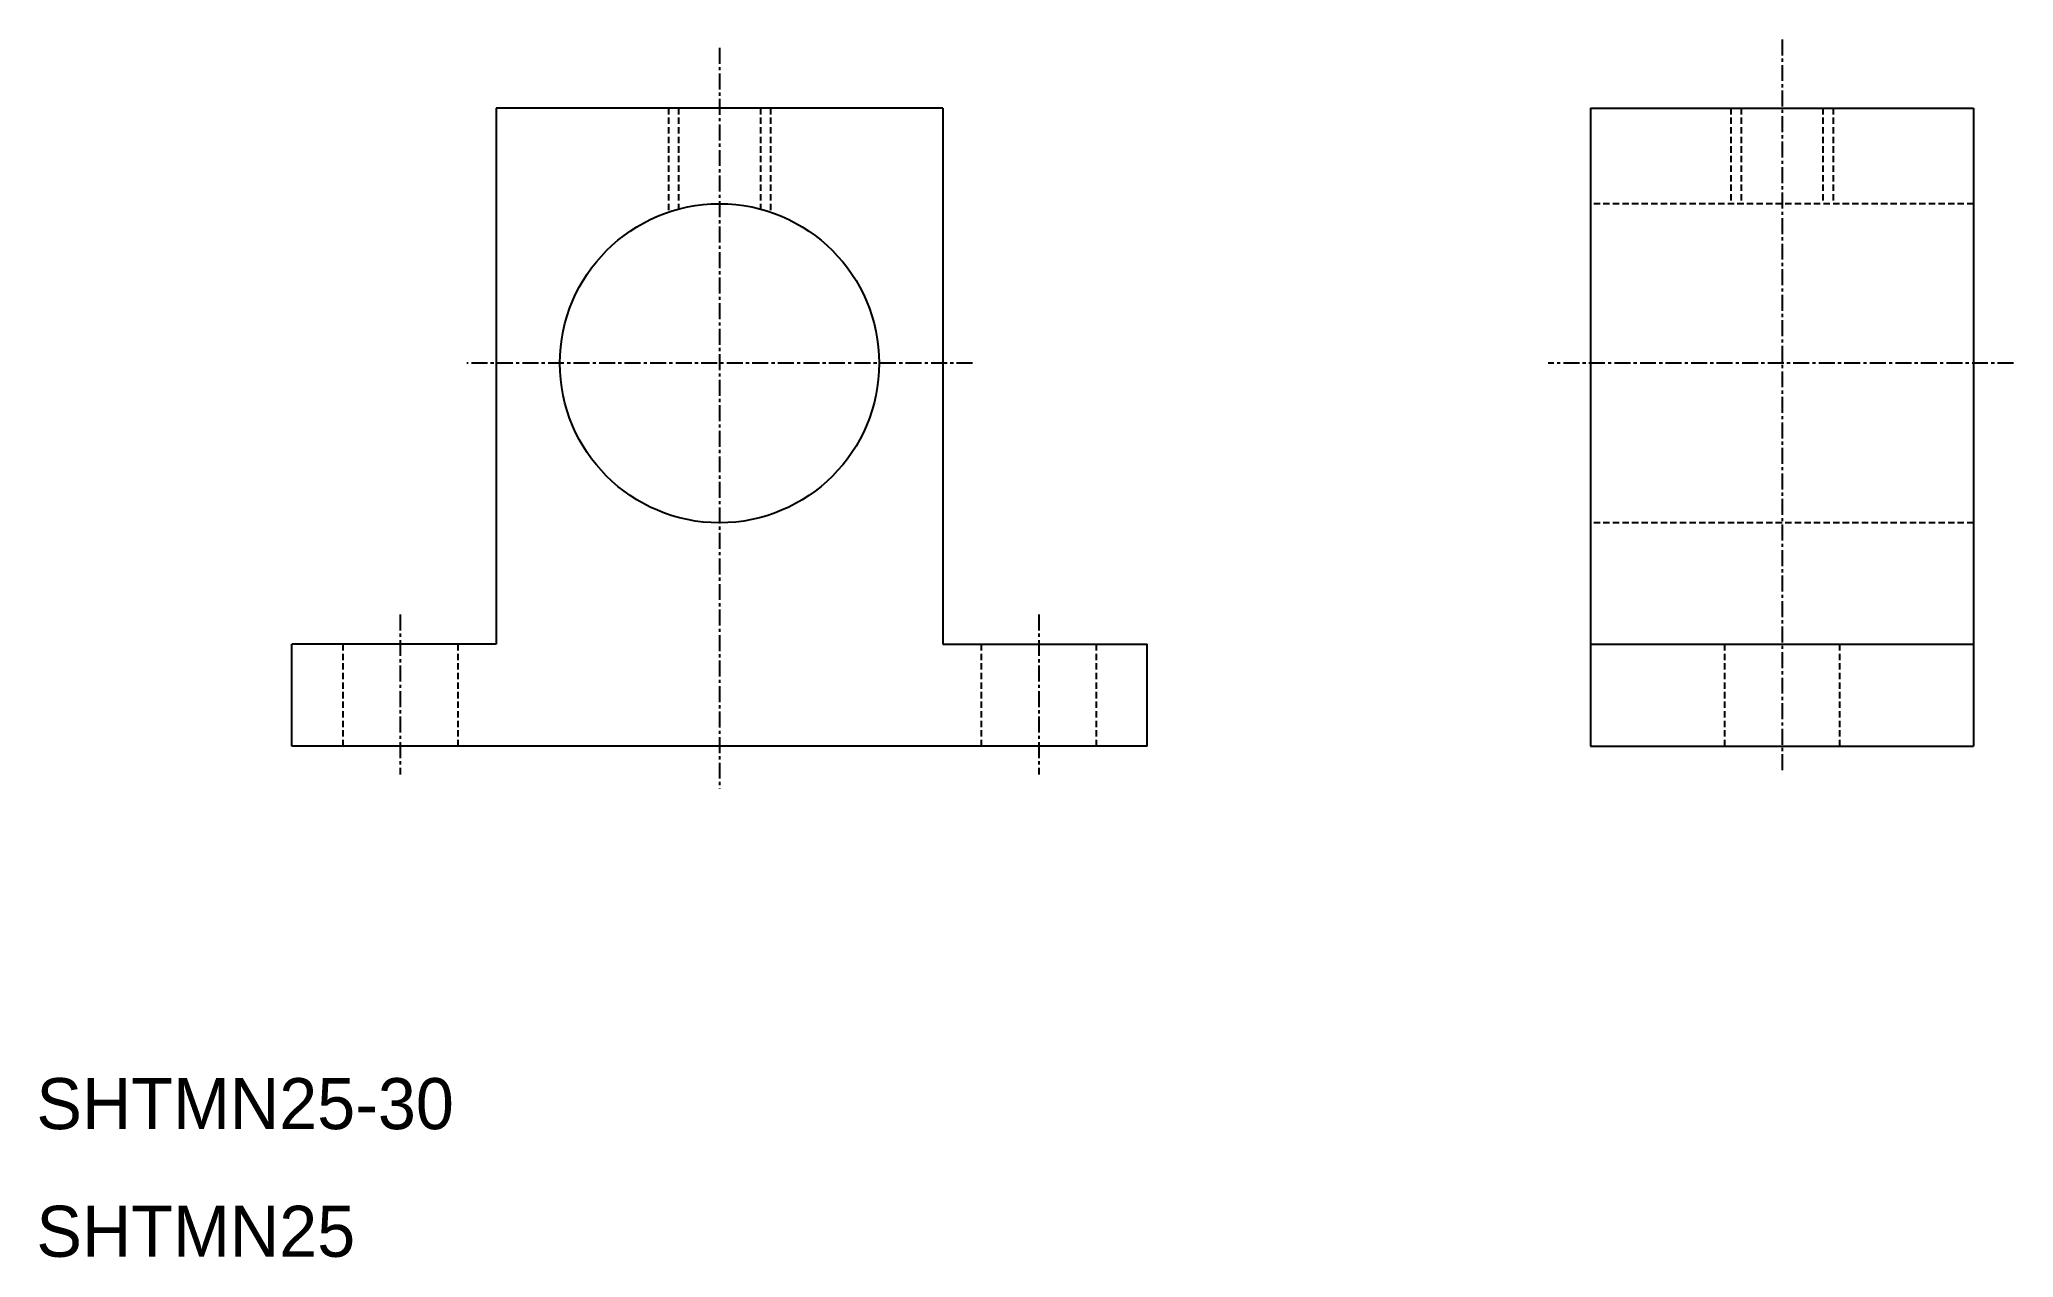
# Model space of a CAD drawing. Extents: x 10 to 165, y 10 to 105.
import ezdxf

# ---------------------------------------------------------------- set-up
doc = ezdxf.new("R2010")
doc.units = 0
doc.linetypes.add('CENTER', pattern=[2, 1.25, -0.25, 0.25, -0.25])
doc.linetypes.add('DASHED', pattern=[0.75, 0.5, -0.25])
doc.layers.get('0').update_dxf_attribs({"linetype": 'CONTINUOUS'})
doc.layers.add('CENTER', color=1, linetype='CENTER')

msp = doc.modelspace()

# ---------------------------------------------------------------- linework, layer by layer
at = {"color": 7, "linetype": 'CONTINUOUS'}
for p, q in [((81, 100), (46, 100)), ((46, 100), (46, 58)), ((81, 100), (81, 58)), ((131.71, 100), (131.71, 50)), ((131.71, 100), (161.71, 100)), ((161.71, 100), (161.71, 50)), ((46, 58), (30, 58)), ((30, 50), (30, 58)), ((81, 58), (97, 58)), ((97, 50), (97, 58)), ((131.71, 58), (161.71, 58)), ((97, 50), (30, 50)), ((63.5, 50), (63.5, 50)), ((80.25, 50), (80.25, 50)), ((131.71, 50), (161.71, 50))]:
    msp.add_line(p, q, dxfattribs=at)
at = {"color": 3, "linetype": 'DASHED'}
for p, q in [((59.5, 100), (59.5, 91.84)), ((60.3, 100), (60.3, 92.03)), ((66.7, 100), (66.7, 92.03)), ((67.5, 100), (67.5, 91.84)), ((142.71, 100), (142.71, 92.5)), ((143.51, 100), (143.51, 92.5)), ((149.91, 100), (149.91, 92.5)), ((150.71, 100), (150.71, 92.5)), ((161.71, 92.5), (131.71, 92.5)), ((161.71, 67.5), (131.71, 67.5)), ((34, 58), (34, 50)), ((43, 58), (43, 50)), ((84, 58), (84, 50)), ((93, 58), (93, 50)), ((142.21, 58), (142.21, 50)), ((151.21, 58), (151.21, 50))]:
    msp.add_line(p, q, dxfattribs=at)
at = {"color": 7, "linetype": 'CONTINUOUS'}
msp.add_circle((63.5, 80), 12.5, dxfattribs=at)
at = {"layer": 'CENTER', "color": 1, "linetype": 'CENTER'}
for p, q in [((146.71, 105.37), (146.71, 47.86)), ((63.5, 104.71), (63.5, 46.69)), ((83.32, 80), (43.7, 80)), ((164.84, 80), (128.39, 80)), ((38.5, 60.32), (38.5, 47.78)), ((88.5, 60.32), (88.5, 47.78))]:
    msp.add_line(p, q, dxfattribs=at)

# ---------------------------------------------------------------- texts
at = {"color": 7, "linetype": 'CONTINUOUS'}
for s, p in [('SHTMN25-30', (10, 20)), ('SHTMN25', (10, 10))]:
    msp.add_text(s, height=4, dxfattribs=at).set_placement(p)

doc.saveas('drawing.dxf')
